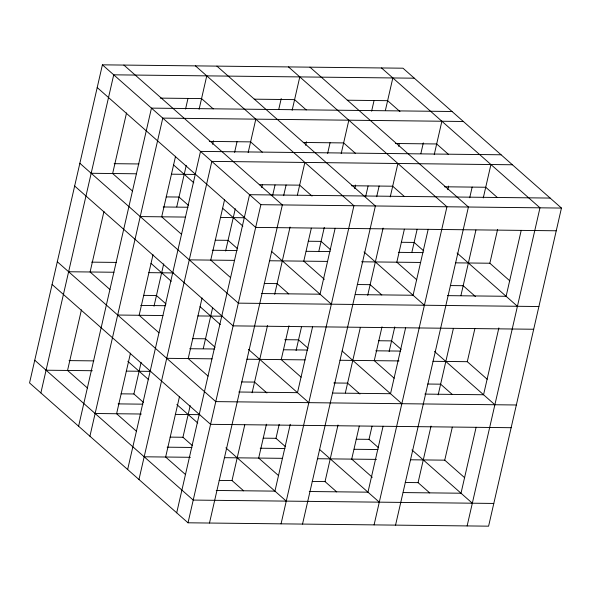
<?xml version="1.0" encoding="UTF-8"?>
<svg xmlns="http://www.w3.org/2000/svg" width="591" height="591" viewBox="0 0 591 591"><rect width="100%" height="100%" fill="white"/><g stroke="black" fill="none" stroke-linecap="round" stroke-linejoin="round"><path stroke-width="0.89" d="M102.406 64.833L29.55 382.938L188.019 522.799L488.594 526.167L561.45 208.062L402.981 68.201L102.406 64.833L260.875 204.685L561.45 208.062M40.868 392.934L113.723 74.821L414.298 78.197M81.418 309.854L67.544 370.454L87.438 388.006M103.972 211.393L90.091 271.986L109.985 289.546M126.526 112.933L112.645 173.525L132.539 191.085M78.603 426.229L151.459 108.123L452.026 111.492M89.921 436.217L162.776 118.111L463.351 121.48M185.544 109.091L187.99 98.401M130.471 353.145L116.597 413.737L136.491 431.297M153.025 254.684L139.144 315.276L159.038 332.836M175.571 156.223L161.698 216.816L181.592 234.368M143.51 402.449L133.906 393.975L141.146 362.342M154.007 306.204L163.7 263.882M176.761 206.85L186.254 165.414M199.108 109.283L206.761 75.862M127.649 469.52L200.512 151.407L501.079 154.783M212.62 144.27L213.432 140.71M138.974 479.508L211.829 161.395L512.397 164.771M234.597 152.382L237.043 141.685M179.524 396.435L165.643 457.028L185.537 474.588M202.07 297.975L188.197 358.567L208.091 376.12M224.624 199.507L210.743 260.099L230.638 277.659M192.555 445.74L182.951 437.266L190.199 405.633M203.26 348.601L212.546 308.059M225.607 251.027L235.299 208.704M248.161 152.567L255.814 119.153M176.702 512.803L249.557 194.698L550.132 198.066M278.782 109.246L281.227 98.549M261.665 187.561L262.278 184.887M188.019 522.799L260.875 204.685M272.643 195.473L275.044 184.983M292.139 110.325L299.792 76.911M283.643 195.665L286.096 184.976M209.487 523.035L282.35 204.929L123.874 65.069M305.65 145.32L306.47 141.751M243.669 490.848L232.004 480.549L244.763 424.863M252.106 392.779L267.516 325.508M274.66 294.318L290.063 227.047M297.413 194.964L304.86 162.444M327.628 153.424L330.074 142.734M266.43 424.212L258.681 458.069L278.575 475.629M288.984 325.744L281.227 359.609L301.122 377.169M311.331 228.178L303.781 261.148L324.363 279.307M285.593 446.781L275.99 438.308L279.188 424.323M296.091 350.537L301.543 326.734M318.845 251.182L324.289 227.402M341.192 153.608L348.845 120.195M290.247 424.301L274.941 491.128L216.217 490.471M312.595 326.727L297.487 392.668L238.771 392.01M335.141 228.266L320.041 294.2L261.325 293.542M371.613 111.182L374.059 100.485M354.703 188.603L355.516 185.042M281.057 523.84L353.913 205.727L195.444 65.874M365.674 196.515L368.075 186.032M385.376 110.48L392.83 77.953M376.681 196.714L379.127 186.017M302.526 524.084L375.381 205.971L216.912 66.118M398.689 146.361L399.302 143.687M336.7 491.889L325.035 481.599L338 425.01M345.343 392.934L360.347 327.444M367.691 295.36L383.101 228.089M390.245 196.899L397.898 163.485M420.866 153.579L423.319 142.882M359.262 426.148L351.711 459.111L372.293 477.277M382.015 326.793L374.266 360.65L394.16 378.21M404.362 229.219L396.812 262.19L416.707 279.75M378.624 447.83L369.02 439.349L372.027 426.244M389.122 351.579L394.773 326.904M411.883 252.224L417.128 229.315M434.23 154.657L441.876 121.244M383.079 426.237L367.971 492.17L309.256 491.513M405.625 327.769L390.525 393.709L332.726 393.059M428.18 229.308L413.079 295.249L355.272 294.599M447.734 189.645L448.554 186.084M374.088 524.882L446.944 206.776L288.474 66.916M469.712 197.756L472.165 187.066M395.556 525.126L468.419 207.013L309.943 67.16M429.738 492.931L418.073 482.64L431.031 426.059M438.175 394.869L453.378 328.485M460.928 295.515L475.932 230.025M483.275 197.941L490.929 164.527M464.644 477.713L444.75 460.16L452.3 427.19M487.191 379.252L467.296 361.692L474.846 328.729M509.745 280.791L489.85 263.231L497.607 229.374M476.11 427.278L461.01 493.219L403.202 492.569M498.863 327.924L483.556 394.751L424.84 394.094M521.21 230.35L506.11 296.29L447.387 295.633M467.126 525.931L539.982 207.818L381.513 67.965M160.272 98.121L201.553 98.586L213.218 108.877M254.219 99.177L294.591 99.628L306.256 109.926M347.257 100.219L387.622 100.677L399.974 111.573M209.317 141.412L250.606 141.877L262.271 152.168M303.272 142.468L343.644 142.919L355.302 153.209M395.386 143.502L436.675 143.96L448.34 154.258M114.174 163.677L138.944 163.958M91.177 173.281L136.499 173.791M171.368 174.182L194.941 174.448M259.286 184.71L299.659 185.16L312.004 196.064M351.401 185.744L392.69 186.209L404.355 196.5M444.439 186.786L485.728 187.251L497.386 197.542M166.16 196.906L179.007 197.047L188.61 205.528M163.219 206.968L187.99 207.249M140.23 216.572L185.552 217.082M220.413 217.473L243.994 217.739M556.249 230.778L255.674 227.409L97.205 87.557M215.213 240.197L228.06 240.338L237.663 248.811M308.243 241.239L321.09 241.379L330.694 249.86M401.282 242.28L414.121 242.428L423.732 250.902M212.272 250.259L237.043 250.532M306.227 251.308L330.081 251.574M398.341 252.342L423.112 252.623M189.275 259.863L234.597 260.372M269.466 260.757L327.636 261.414M361.581 261.791L420.666 262.456M455.535 262.847L489.85 263.231M91.62 262.145L116.39 262.419M68.622 271.749L113.952 272.252M148.814 272.643L173.289 272.924M264.258 283.481L277.105 283.628L288.77 293.919M357.296 284.53L370.143 284.67L381.801 294.961M450.327 285.571L463.174 285.712L475.526 296.608M143.613 295.367L156.452 295.515L166.056 303.988M538.896 306.522L238.328 303.146L79.859 163.293M140.673 305.429L165.443 305.71M117.675 315.033L162.998 315.542M197.867 315.934L222.342 316.207M533.695 329.246L233.12 325.87L74.651 186.017M192.659 338.658L205.505 338.798L215.109 347.279M284.773 339.692L298.536 339.847L308.14 348.321M378.728 340.741L391.574 340.889L401.178 349.362M189.718 348.72L214.496 348.993M283.673 349.776L307.527 350.042M375.787 350.803L400.565 351.084M166.728 358.323L212.051 358.833M246.912 359.225L305.082 359.875M339.951 360.266L399.036 360.931M432.981 361.308L467.296 361.692M69.066 360.606L93.843 360.879M46.076 370.21L92.314 370.727M126.26 371.111L150.735 371.384M241.712 381.949L254.558 382.089L266.903 392.985M333.826 382.975L347.589 383.131L359.941 394.027M427.781 384.032L440.627 384.18L452.285 394.47M121.059 393.828L133.906 393.975M516.349 404.983L215.774 401.614L57.305 261.754M118.119 403.889L142.889 404.17M95.121 413.501L141.367 414.018M175.313 414.394L199.788 414.675M511.141 427.707L210.573 424.331L52.104 284.478M170.112 437.118L182.951 437.266M263.143 438.16L275.99 438.308M356.181 439.209L369.02 439.349M167.172 447.18L191.942 447.461M260.203 448.222L284.973 448.503M354.157 449.278L378.011 449.544M144.174 456.784L190.413 457.301M224.366 457.685L282.535 458.335M317.397 458.727L376.482 459.392M410.435 459.776L444.75 460.16M219.158 480.409L232.004 480.549M312.196 481.451L325.035 481.599M405.227 482.492L418.073 482.64M493.795 503.443L193.227 500.075L34.751 360.222M457.057 253L517.428 306.278M364.026 251.958L424.397 305.237M434.511 351.468L494.881 404.746M173.555 164.926L193.811 182.804M222.608 208.217L242.864 226.094M271.661 251.5L331.359 304.195M342.137 351.01L401.843 403.697M411.957 449.928L472.327 503.207M151.008 263.387L171.264 281.264M200.054 306.677L220.31 324.555M248.442 349.377L308.812 402.656M319.591 449.47L379.296 502.165M127.789 361.264L148.71 379.732M176.842 404.554L197.763 423.016M225.888 447.838L286.258 501.116"/></g></svg>
